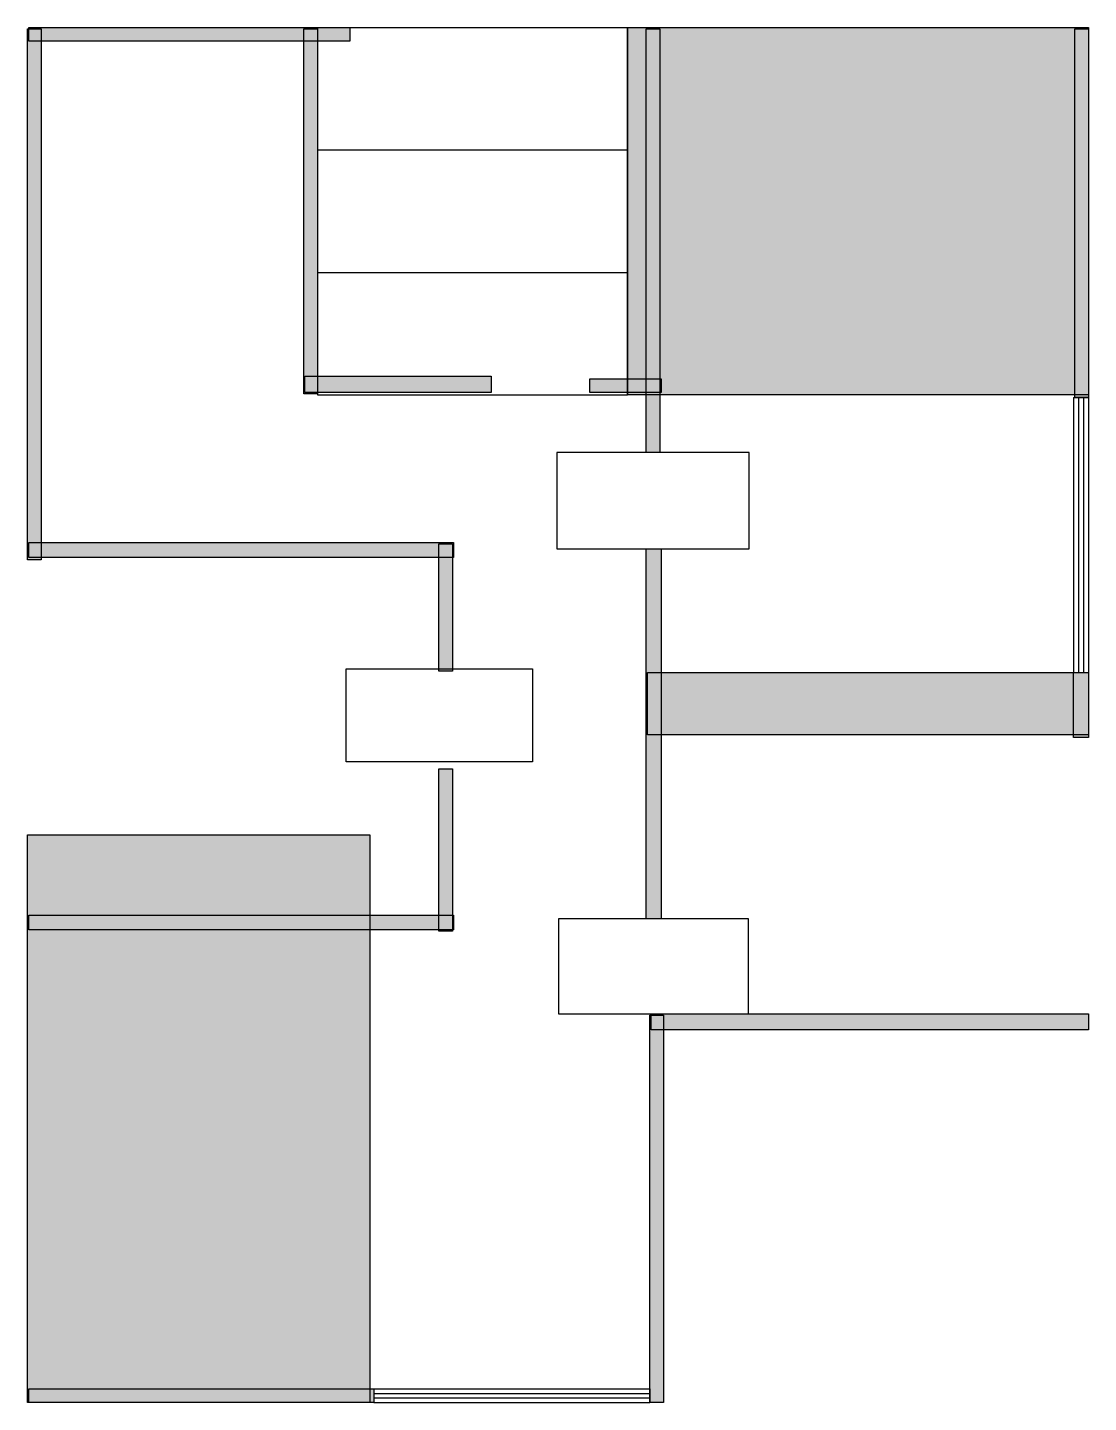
# Model space of a CAD drawing. Header units: centimetres. Extents: x 3 to 1160, y 0 to 1500.
import ezdxf

# ---------------------------------------------------------------- set-up
doc = ezdxf.new("R2010")
doc.units = ezdxf.units.CM
for name, color, linetype in [('DOORZONE', 2, 'Continuous'), ('WALL', 7, 'Continuous'), ('WINDOW', 5, 'Continuous')]:
    doc.layers.add(name, color=color, linetype=linetype)

msp = doc.modelspace()

# ---------------------------------------------------------------- hatches: boundary and pattern name
at = {"layer": 'WALL'}
h = msp.add_hatch(color=256, dxfattribs=at)
h.dxf.hatch_style = 1
h.paths.add_polyline_path([(4.1, 1500), (354.5, 1500), (354.5, 1485), (4.1, 1485)])
h = msp.add_hatch(color=256, dxfattribs=at)
h.dxf.hatch_style = 1
h.paths.add_polyline_path([(657.3, 1500), (1160.5, 1500), (1160.5, 1099.1), (657.3, 1099.1)])
h = msp.add_hatch(color=256, dxfattribs=at)
h.dxf.hatch_style = 1
h.paths.add_polyline_path([(2.7, 1498.6), (17.7, 1498.6), (17.7, 919.1), (2.7, 919.1)])
h = msp.add_hatch(color=256, dxfattribs=at)
h.dxf.hatch_style = 1
h.paths.add_polyline_path([(304.1, 1498.6), (319.1, 1498.6), (319.1, 1100.5), (304.1, 1100.5)])
h = msp.add_hatch(color=256, dxfattribs=at)
h.dxf.hatch_style = 1
h.paths.add_polyline_path([(677.7, 1498.6), (692.7, 1498.6), (692.7, 1036.4), (677.7, 1036.4)])
h = msp.add_hatch(color=256, dxfattribs=at)
h.dxf.hatch_style = 1
h.paths.add_polyline_path([(1145.5, 1498.6), (1160.5, 1498.6), (1160.5, 1096.4), (1145.5, 1096.4)])
h = msp.add_hatch(color=256, dxfattribs=at)
h.dxf.hatch_style = 1
h.paths.add_polyline_path([(305.5, 1119.5), (508.6, 1119.5), (508.6, 1101.8), (305.5, 1101.8)])
h = msp.add_hatch(color=256, dxfattribs=at)
h.dxf.hatch_style = 1
h.paths.add_polyline_path([(616.4, 1116.8), (694.1, 1116.8), (694.1, 1101.8), (616.4, 1101.8)])
h = msp.add_hatch(color=256, dxfattribs=at)
h.dxf.hatch_style = 1
h.paths.add_polyline_path([(4.1, 938.2), (467.7, 938.2), (467.7, 921.8), (4.1, 921.8)])
h = msp.add_hatch(color=256, dxfattribs=at)
h.dxf.hatch_style = 1
h.paths.add_polyline_path([(451.4, 936.8), (466.4, 936.8), (466.4, 797.7), (451.4, 797.7)])
h = msp.add_hatch(color=256, dxfattribs=at)
h.dxf.hatch_style = 1
h.paths.add_polyline_path([(677.7, 931.4), (694.1, 931.4), (694.1, 527.7), (677.7, 527.7)])
h = msp.add_hatch(color=256, dxfattribs=at)
h.dxf.hatch_style = 1
h.paths.add_polyline_path([(679.1, 796.4), (1160.5, 796.4), (1160.5, 728.2), (679.1, 728.2)])
h = msp.add_hatch(color=256, dxfattribs=at)
h.dxf.hatch_style = 1
h.paths.add_polyline_path([(1144.1, 796.4), (1160.5, 796.4), (1160.5, 725.5), (1144.1, 725.5)])
h = msp.add_hatch(color=256, dxfattribs=at)
h.dxf.hatch_style = 1
h.paths.add_polyline_path([(451.4, 691.4), (466.4, 691.4), (466.4, 514.1), (451.4, 514.1)])
h = msp.add_hatch(color=256, dxfattribs=at)
h.dxf.hatch_style = 1
h.paths.add_polyline_path([(2.7, 619.1), (376.4, 619.1), (376.4, 0), (2.7, 0)])
h = msp.add_hatch(color=256, dxfattribs=at)
h.dxf.hatch_style = 1
h.paths.add_polyline_path([(4.1, 531.8), (467.7, 531.8), (467.7, 515.5), (4.1, 515.5)])
h = msp.add_hatch(color=256, dxfattribs=at)
h.dxf.hatch_style = 1
h.paths.add_polyline_path([(681.8, 422.7), (696.8, 422.7), (696.8, 0), (681.8, 0)])
h = msp.add_hatch(color=256, dxfattribs=at)
h.dxf.hatch_style = 1
h.paths.add_polyline_path([(683.2, 424.1), (1160.5, 424.1), (1160.5, 406.4), (683.2, 406.4)])
h = msp.add_hatch(color=256, dxfattribs=at)
h.dxf.hatch_style = 1
h.paths.add_polyline_path([(4.1, 15), (380.5, 15), (380.5, 0), (4.1, 0)])

# ---------------------------------------------------------------- linework, layer by layer
at = {"layer": 'DOORZONE'}
for points in [[(580.2, 1036.4), (580.2, 931.4), (790.2, 931.4), (790.2, 1036.4)], [(553.6, 800.5), (553.6, 698.9), (350.5, 698.9), (350.5, 800.5)], [(582.3, 527.7), (582.3, 424.1), (789.5, 424.1), (789.5, 527.7)]]:
    msp.add_lwpolyline(points, close=True, dxfattribs=at)
at = {"layer": 'WALL'}
for points in [[(4.1, 1500), (354.5, 1500), (354.5, 1485), (4.1, 1485)], [(657.3, 1500), (1160.5, 1500), (1160.5, 1099.1), (657.3, 1099.1)], [(2.7, 1498.6), (17.7, 1498.6), (17.7, 919.1), (2.7, 919.1)], [(304.1, 1498.6), (319.1, 1498.6), (319.1, 1100.5), (304.1, 1100.5)], [(677.7, 1498.6), (692.7, 1498.6), (692.7, 1036.4), (677.7, 1036.4)], [(1145.5, 1498.6), (1160.5, 1498.6), (1160.5, 1096.4), (1145.5, 1096.4)], [(305.5, 1119.5), (508.6, 1119.5), (508.6, 1101.8), (305.5, 1101.8)], [(616.4, 1116.8), (694.1, 1116.8), (694.1, 1101.8), (616.4, 1101.8)], [(4.1, 938.2), (467.7, 938.2), (467.7, 921.8), (4.1, 921.8)], [(451.4, 936.8), (466.4, 936.8), (466.4, 797.7), (451.4, 797.7)], [(677.7, 931.4), (694.1, 931.4), (694.1, 527.7), (677.7, 527.7)], [(679.1, 796.4), (1160.5, 796.4), (1160.5, 728.2), (679.1, 728.2)], [(1144.1, 796.4), (1160.5, 796.4), (1160.5, 725.5), (1144.1, 725.5)], [(451.4, 691.4), (466.4, 691.4), (466.4, 514.1), (451.4, 514.1)], [(2.7, 619.1), (376.4, 619.1), (376.4, 0), (2.7, 0)], [(4.1, 531.8), (467.7, 531.8), (467.7, 515.5), (4.1, 515.5)], [(681.8, 422.7), (696.8, 422.7), (696.8, 0), (681.8, 0)], [(683.2, 424.1), (1160.5, 424.1), (1160.5, 406.4), (683.2, 406.4)], [(4.1, 15), (380.5, 15), (380.5, 0), (4.1, 0)]]:
    msp.add_lwpolyline(points, close=True, dxfattribs=at)
at = {"layer": 'WINDOW'}
for p, q in [((319.1, 1500), (657.3, 1500)), ((319.1, 1500), (319.1, 1099.1)), ((657.3, 1500), (657.3, 1099.1)), ((319.1, 1366.4), (657.3, 1366.4)), ((319.1, 1232.7), (657.3, 1232.7)), ((319.1, 1099.1), (657.3, 1099.1)), ((1144.1, 1096.4), (1144.1, 796.4)), ((1144.1, 1096.4), (1160.5, 1096.4)), ((1149.5, 1096.4), (1149.5, 796.4)), ((1155, 1096.4), (1155, 796.4)), ((1160.5, 1096.4), (1160.5, 796.4)), ((1144.1, 796.4), (1160.5, 796.4)), ((380.5, 15), (681.8, 15)), ((380.5, 15), (380.5, 0)), ((681.8, 15), (681.8, 0)), ((380.5, 10), (681.8, 10)), ((380.5, 5), (681.8, 5)), ((380.5, 0), (681.8, 0))]:
    msp.add_line(p, q, dxfattribs=at)

doc.saveas('drawing.dxf')
